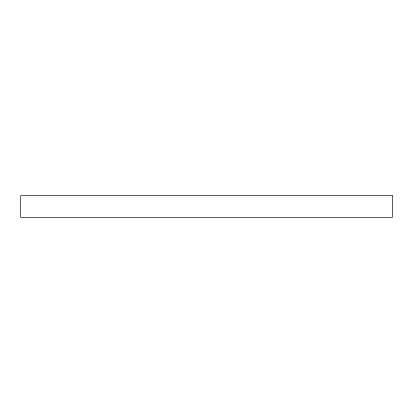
<?xml version="1.0" encoding="UTF-8"?>
<svg xmlns="http://www.w3.org/2000/svg" width="413" height="413" viewBox="0 0 413 413"><rect width="100%" height="100%" fill="white"/><g stroke="black" fill="none" stroke-linecap="round" stroke-linejoin="round"><path stroke-width="0.62" d="M392.35 195.633L20.65 195.633L20.65 217.367L392.35 217.367L392.35 195.633"/></g></svg>
